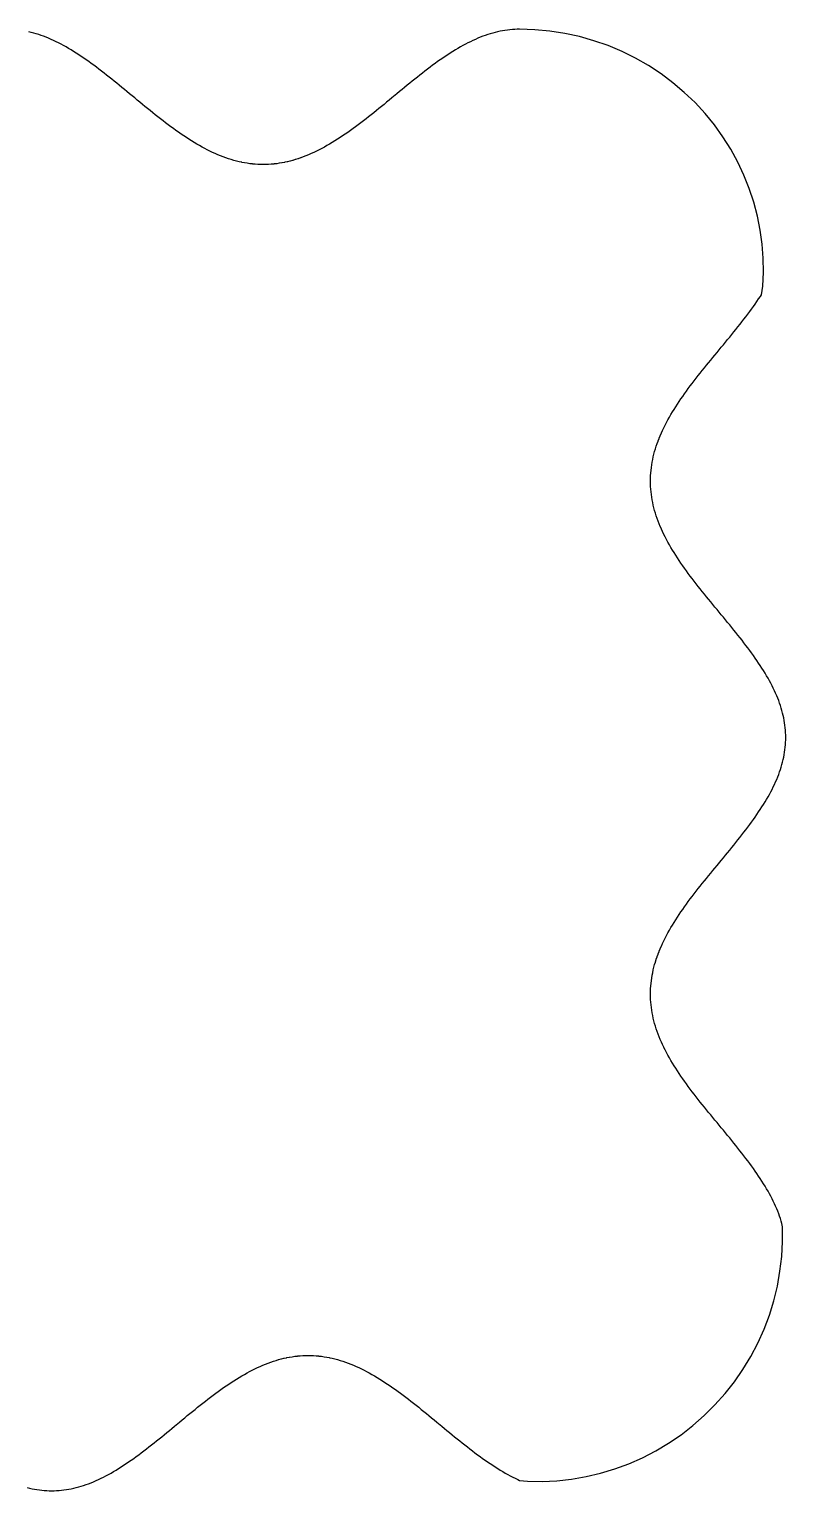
# Model space of a CAD drawing. Header units: metres. Extents: x -12.2 to 54.9, y -12.2 to 52.6.
# Drawn here: x 21.3 to 54.9, y -12.2 to 52.6 of the extents above; entities that cross this region are included whole.
import ezdxf

# ---------------------------------------------------------------- set-up
doc = ezdxf.new("R2010")
doc.units = ezdxf.units.M

msp = doc.modelspace()

# ---------------------------------------------------------------- linework, layer by layer
for p, q in [((42.2304, 52.5098), (42.1216, 52.486)), ((42.3395, 52.5309), (42.2304, 52.5098)), ((42.4485, 52.5492), (42.3395, 52.5309)), ((42.5568, 52.5647), (42.4485, 52.5492)), ((42.6661, 52.5774), (42.5568, 52.5647)), ((42.774, 52.5872), (42.6661, 52.5774)), ((42.8832, 52.5943), (42.774, 52.5872)), ((42.9914, 52.5986), (42.8832, 52.5943)), ((43.0982, 52.5999), (42.9914, 52.5986)), ((43.7697, 52.5794), (43.0982, 52.5999)), ((44.4368, 52.518), (43.7697, 52.5794)), ((45.0983, 52.416), (44.4368, 52.518)), ((21.442, 52.4594), (21.3324, 52.4861)), ((21.5512, 52.4301), (21.442, 52.4594)), ((21.6605, 52.398), (21.5512, 52.4301)), ((21.7702, 52.3632), (21.6605, 52.398)), ((21.8801, 52.3258), (21.7702, 52.3632)), ((21.9893, 52.286), (21.8801, 52.3258)), ((22.1001, 52.243), (21.9893, 52.286)), ((22.2102, 52.1978), (22.1001, 52.243)), ((22.3201, 52.1502), (22.2102, 52.1978)), ((22.4301, 52.1002), (22.3201, 52.1502)), ((22.5413, 52.0472), (22.4301, 52.1002)), ((22.6519, 51.9921), (22.5413, 52.0472)), ((22.7627, 51.9347), (22.6519, 51.9921)), ((22.8745, 51.8746), (22.7627, 51.9347)), ((22.985, 51.8129), (22.8745, 51.8746)), ((40.5806, 51.8751), (40.4687, 51.8127)), ((40.691, 51.9345), (40.5806, 51.8751)), ((40.8026, 51.9923), (40.691, 51.9345)), ((40.9129, 52.0472), (40.8026, 51.9923)), ((41.0238, 52.1), (40.9129, 52.0472)), ((41.1338, 52.1501), (41.0238, 52.1)), ((41.2443, 52.1979), (41.1338, 52.1501)), ((41.3541, 52.243), (41.2443, 52.1979)), ((41.4647, 52.2859), (41.3541, 52.243)), ((41.5746, 52.326), (41.4647, 52.2859)), ((41.6837, 52.3632), (41.5746, 52.326)), ((41.7937, 52.398), (41.6837, 52.3632)), ((41.9032, 52.4301), (41.7937, 52.398)), ((42.012, 52.4593), (41.9032, 52.4301)), ((42.1216, 52.486), (42.012, 52.4593)), ((45.7523, 52.2737), (45.0983, 52.416)), ((46.3953, 52.092), (45.7523, 52.2737)), ((47.0257, 51.8714), (46.3953, 52.092)), ((47.6404, 51.6132), (47.0257, 51.8714)), ((23.0956, 51.7491), (22.985, 51.8129)), ((23.2076, 51.6825), (23.0956, 51.7491)), ((23.3198, 51.6137), (23.2076, 51.6825)), ((23.4307, 51.5439), (23.3198, 51.6137)), ((23.5437, 51.4708), (23.4307, 51.5439)), ((23.6549, 51.3971), (23.5437, 51.4708)), ((23.7661, 51.3217), (23.6549, 51.3971)), ((23.8785, 51.2439), (23.7661, 51.3217)), ((23.9911, 51.1643), (23.8785, 51.2439)), ((39.576, 51.2441), (39.4624, 51.1638)), ((39.6867, 51.3208), (39.576, 51.2441)), ((39.8002, 51.3977), (39.6867, 51.3208)), ((39.9105, 51.4708), (39.8002, 51.3977)), ((40.0235, 51.5439), (39.9105, 51.4708)), ((40.1352, 51.6143), (40.0235, 51.5439)), ((40.2462, 51.6823), (40.1352, 51.6143)), ((40.358, 51.7488), (40.2462, 51.6823)), ((40.4687, 51.8127), (40.358, 51.7488)), ((48.2371, 51.3183), (47.6404, 51.6132)), ((48.8137, 50.9882), (48.2371, 51.3183)), ((24.1041, 51.0829), (23.9911, 51.1643)), ((24.2162, 51.0009), (24.1041, 51.0829)), ((24.3282, 50.9175), (24.2162, 51.0009)), ((24.4416, 50.8318), (24.3282, 50.9175)), ((24.5534, 50.7463), (24.4416, 50.8318)), ((24.6671, 50.6581), (24.5534, 50.7463)), ((24.78, 50.5697), (24.6671, 50.6581)), ((24.8929, 50.4802), (24.78, 50.5697)), ((38.6742, 50.5696), (38.5613, 50.4802)), ((38.7871, 50.6581), (38.6742, 50.5696)), ((38.9008, 50.7463), (38.7871, 50.6581)), ((39.0125, 50.8318), (38.9008, 50.7463)), ((39.1263, 50.9177), (39.0125, 50.8318)), ((39.2383, 51.0011), (39.1263, 50.9177)), ((39.3506, 51.0833), (39.2383, 51.0011)), ((39.4624, 51.1638), (39.3506, 51.0833)), ((49.368, 50.624), (48.8137, 50.9882)), ((49.8976, 50.2277), (49.368, 50.624)), ((25.006, 50.3898), (24.8929, 50.4802)), ((25.119, 50.2987), (25.006, 50.3898)), ((25.2318, 50.2072), (25.119, 50.2987)), ((25.3455, 50.1144), (25.2318, 50.2072)), ((25.4586, 50.0216), (25.3455, 50.1144)), ((25.5723, 49.9279), (25.4586, 50.0216)), ((25.6857, 49.8343), (25.5723, 49.9279)), ((37.8819, 49.9279), (37.7685, 49.8343)), ((37.9953, 50.0214), (37.8819, 49.9279)), ((38.1087, 50.1144), (37.9953, 50.0214)), ((38.2224, 50.2072), (38.1087, 50.1144)), ((38.3351, 50.2987), (38.2224, 50.2072)), ((38.4482, 50.3898), (38.3351, 50.2987)), ((38.5613, 50.4802), (38.4482, 50.3898)), ((50.4006, 49.801), (49.8976, 50.2277)), ((25.7994, 49.7402), (25.6857, 49.8343)), ((26.0268, 49.5518), (25.7994, 49.7402)), ((26.1406, 49.4576), (26.0268, 49.5518)), ((26.2545, 49.3635), (26.1406, 49.4576)), ((26.3684, 49.2696), (26.2545, 49.3635)), ((26.4824, 49.1761), (26.3684, 49.2696)), ((37.0855, 49.2694), (36.9714, 49.1758)), ((37.1995, 49.3633), (37.0855, 49.2694)), ((37.3135, 49.4574), (37.1995, 49.3633)), ((37.4274, 49.5517), (37.3135, 49.4574)), ((37.6548, 49.7401), (37.4274, 49.5517)), ((37.7685, 49.8343), (37.6548, 49.7401)), ((50.8757, 49.3452), (50.4006, 49.801)), ((51.3203, 48.8633), (50.8757, 49.3452)), ((26.5966, 49.0829), (26.4824, 49.1761)), ((26.7107, 48.9903), (26.5966, 49.0829)), ((26.825, 48.8982), (26.7107, 48.9903)), ((26.9393, 48.8068), (26.825, 48.8982)), ((27.0538, 48.7162), (26.9393, 48.8068)), ((27.1683, 48.6264), (27.0538, 48.7162)), ((27.2829, 48.5376), (27.1683, 48.6264)), ((36.2851, 48.6257), (36.1704, 48.5368)), ((36.3996, 48.7155), (36.2851, 48.6257)), ((36.5142, 48.8062), (36.3996, 48.7155)), ((36.6286, 48.8977), (36.5142, 48.8062)), ((36.7429, 48.9898), (36.6286, 48.8977)), ((36.8572, 49.0826), (36.7429, 48.9898)), ((36.9714, 49.1758), (36.8572, 49.0826)), ((51.7338, 48.3561), (51.3203, 48.8633)), ((27.3975, 48.4498), (27.2829, 48.5376)), ((27.5123, 48.3631), (27.3975, 48.4498)), ((27.6272, 48.2776), (27.5123, 48.3631)), ((27.7421, 48.1934), (27.6272, 48.2776)), ((27.8572, 48.1105), (27.7421, 48.1934)), ((27.9723, 48.0292), (27.8572, 48.1105)), ((28.0876, 47.9493), (27.9723, 48.0292)), ((35.4803, 48.0281), (35.3649, 47.9482)), ((35.5956, 48.1095), (35.4803, 48.0281)), ((35.7107, 48.1924), (35.5956, 48.1095)), ((35.8258, 48.2767), (35.7107, 48.1924)), ((35.9408, 48.3622), (35.8258, 48.2767)), ((36.0556, 48.4489), (35.9408, 48.3622)), ((36.1704, 48.5368), (36.0556, 48.4489)), ((52.1138, 47.8271), (51.7338, 48.3561)), ((28.203, 47.8711), (28.0876, 47.9493)), ((28.3185, 47.7946), (28.203, 47.8711)), ((28.4341, 47.7198), (28.3185, 47.7946)), ((28.5498, 47.6469), (28.4341, 47.7198)), ((28.6678, 47.5745), (28.5498, 47.6469)), ((28.7816, 47.5068), (28.6678, 47.5745)), ((28.9002, 47.4384), (28.7816, 47.5068)), ((29.0165, 47.3735), (28.9002, 47.4384)), ((29.1331, 47.3109), (29.0165, 47.3735)), ((29.2468, 47.2519), (29.1331, 47.3109)), ((34.3211, 47.3109), (34.2074, 47.252)), ((34.3239, 47.3123), (34.3211, 47.3109)), ((34.4403, 47.375), (34.3239, 47.3123)), ((34.554, 47.4384), (34.4403, 47.375)), ((34.6726, 47.5068), (34.554, 47.4384)), ((34.7863, 47.5745), (34.6726, 47.5068)), ((34.9023, 47.6455), (34.7863, 47.5745)), ((35.0181, 47.7185), (34.9023, 47.6455)), ((35.1338, 47.7933), (35.0181, 47.7185)), ((35.2494, 47.8699), (35.1338, 47.7933)), ((35.3649, 47.9482), (35.2494, 47.8699)), ((52.4599, 47.2775), (52.1138, 47.8271)), ((29.3665, 47.1924), (29.2468, 47.2519)), ((29.4802, 47.1382), (29.3665, 47.1924)), ((29.4834, 47.1367), (29.4802, 47.1382)), ((29.5972, 47.085), (29.4834, 47.1367)), ((29.6005, 47.0835), (29.5972, 47.085)), ((29.7142, 47.0342), (29.6005, 47.0835)), ((29.7177, 47.0328), (29.7142, 47.0342)), ((29.8314, 46.9861), (29.7177, 47.0328)), ((29.8351, 46.9846), (29.8314, 46.9861)), ((29.9489, 46.9405), (29.8351, 46.9846)), ((29.9527, 46.9391), (29.9489, 46.9405)), ((30.0664, 46.8976), (29.9527, 46.9391)), ((30.0703, 46.8962), (30.0664, 46.8976)), ((30.1841, 46.8574), (30.0703, 46.8962)), ((30.1882, 46.8561), (30.1841, 46.8574)), ((30.3019, 46.82), (30.1882, 46.8561)), ((30.3061, 46.8187), (30.3019, 46.82)), ((30.4199, 46.7854), (30.3061, 46.8187)), ((30.4242, 46.7842), (30.4199, 46.7854)), ((30.5379, 46.7537), (30.4242, 46.7842)), ((30.5424, 46.7525), (30.5379, 46.7537)), ((30.6562, 46.7248), (30.5424, 46.7525)), ((30.6608, 46.7237), (30.6562, 46.7248)), ((30.7745, 46.6989), (30.6608, 46.7237)), ((30.7793, 46.6979), (30.7745, 46.6989)), ((30.893, 46.6759), (30.7793, 46.6979)), ((30.8979, 46.675), (30.893, 46.6759)), ((31.0116, 46.6559), (30.8979, 46.675)), ((32.5563, 46.675), (32.4426, 46.6559)), ((32.5612, 46.6759), (32.5563, 46.675)), ((32.6749, 46.6979), (32.5612, 46.6759)), ((32.6797, 46.6989), (32.6749, 46.6979)), ((32.7934, 46.7237), (32.6797, 46.6989)), ((32.798, 46.7248), (32.7934, 46.7237)), ((32.9117, 46.7525), (32.798, 46.7248)), ((32.9162, 46.7537), (32.9117, 46.7525)), ((33.03, 46.7842), (32.9162, 46.7537)), ((33.0343, 46.7854), (33.03, 46.7842)), ((33.1481, 46.8187), (33.0343, 46.7854)), ((33.1523, 46.82), (33.1481, 46.8187)), ((33.266, 46.8561), (33.1523, 46.82)), ((33.2701, 46.8574), (33.266, 46.8561)), ((33.3839, 46.8962), (33.2701, 46.8574)), ((33.3878, 46.8976), (33.3839, 46.8962)), ((33.5015, 46.9391), (33.3878, 46.8976)), ((33.5053, 46.9405), (33.5015, 46.9391)), ((33.6191, 46.9846), (33.5053, 46.9405)), ((33.6227, 46.9861), (33.6191, 46.9846)), ((33.7365, 47.0328), (33.6227, 46.9861)), ((33.74, 47.0342), (33.7365, 47.0328)), ((33.8537, 47.0835), (33.74, 47.0342)), ((33.857, 47.085), (33.8537, 47.0835)), ((33.9708, 47.1367), (33.857, 47.085)), ((33.974, 47.1382), (33.9708, 47.1367)), ((34.0877, 47.1924), (33.974, 47.1382)), ((34.0908, 47.1939), (34.0877, 47.1924)), ((34.2045, 47.2505), (34.0908, 47.1939)), ((34.2074, 47.252), (34.2045, 47.2505)), ((52.7704, 46.7102), (52.4599, 47.2775)), ((53.0447, 46.1274), (52.7704, 46.7102)), ((31.0165, 46.6551), (31.0116, 46.6559)), ((31.1302, 46.6389), (31.0165, 46.6551)), ((31.1353, 46.6383), (31.1302, 46.6389)), ((31.249, 46.625), (31.1353, 46.6383)), ((31.2541, 46.6245), (31.249, 46.625)), ((31.3678, 46.6141), (31.2541, 46.6245)), ((31.3729, 46.6137), (31.3678, 46.6141)), ((31.4866, 46.6063), (31.3729, 46.6137)), ((31.4918, 46.6061), (31.4866, 46.6063)), ((31.6056, 46.6016), (31.4918, 46.6061)), ((31.6108, 46.6015), (31.6056, 46.6016)), ((31.7245, 46.6), (31.6108, 46.6015)), ((31.7297, 46.6), (31.7245, 46.6)), ((31.8434, 46.6015), (31.7297, 46.6)), ((31.8486, 46.6016), (31.8434, 46.6015)), ((31.9624, 46.6061), (31.8486, 46.6016)), ((31.9675, 46.6063), (31.9624, 46.6061)), ((32.0813, 46.6137), (31.9675, 46.6063)), ((32.0864, 46.6141), (32.0813, 46.6137)), ((32.2001, 46.6245), (32.0864, 46.6141)), ((32.2052, 46.625), (32.2001, 46.6245)), ((32.3189, 46.6383), (32.2052, 46.625)), ((32.324, 46.6389), (32.3189, 46.6383)), ((32.4377, 46.6551), (32.324, 46.6389)), ((32.4426, 46.6559), (32.4377, 46.6551)), ((53.2819, 45.5318), (53.0447, 46.1274)), ((53.4816, 44.9252), (53.2819, 45.5318)), ((53.6431, 44.3111), (53.4816, 44.9252)), ((53.7664, 43.6907), (53.6431, 44.3111)), ((53.8513, 43.0679), (53.7664, 43.6907)), ((53.8979, 42.4441), (53.8513, 43.0679)), ((53.9065, 41.8224), (53.8979, 42.4441)), ((53.8777, 41.2088), (53.9065, 41.8224)), ((53.772, 40.7539), (53.8209, 40.8295)), ((53.8209, 40.8295), (53.8777, 41.2088)), ((53.3015, 40.0805), (53.3829, 40.1917)), ((53.3829, 40.1917), (53.4648, 40.3054)), ((53.4648, 40.3054), (53.5435, 40.4169)), ((53.5435, 40.4169), (53.6213, 40.5291)), ((53.6213, 40.5291), (53.6966, 40.6402)), ((53.6966, 40.6402), (53.772, 40.7539)), ((52.8703, 39.5166), (52.9581, 39.6287)), ((52.9581, 39.6287), (53.0456, 39.7415)), ((53.0456, 39.7415), (53.1326, 39.8552)), ((53.1326, 39.8552), (53.2169, 39.9667)), ((53.2169, 39.9667), (53.3015, 40.0805)), ((52.3214, 38.8369), (52.4144, 38.9503)), ((52.4144, 38.9503), (52.5068, 39.0635)), ((52.5068, 39.0635), (52.5987, 39.1767)), ((52.5987, 39.1767), (52.6898, 39.2898)), ((52.6898, 39.2898), (52.7802, 39.4029)), ((52.7802, 39.4029), (52.8703, 39.5166)), ((51.7576, 38.1552), (51.8517, 38.269)), ((51.8517, 38.269), (52.0402, 38.4964)), ((52.0402, 38.4964), (52.1342, 38.61)), ((52.1342, 38.61), (52.228, 38.7235)), ((52.228, 38.7235), (52.3214, 38.8369)), ((51.1982, 37.4708), (51.2903, 37.585)), ((51.2903, 37.585), (51.3829, 37.6992)), ((51.3829, 37.6992), (51.4761, 37.8134)), ((51.4761, 37.8134), (51.5696, 37.9274)), ((51.5696, 37.9274), (51.6635, 38.0413)), ((51.6635, 38.0413), (51.7576, 38.1552)), ((50.7498, 36.8982), (50.8376, 37.0129)), ((50.8376, 37.0129), (50.9264, 37.1275)), ((50.9264, 37.1275), (51.0162, 37.242)), ((51.0162, 37.242), (51.1068, 37.3565)), ((51.1068, 37.3565), (51.1982, 37.4708)), ((50.2493, 36.2082), (50.3292, 36.3234)), ((50.3292, 36.3234), (50.4105, 36.4386)), ((50.4105, 36.4386), (50.4934, 36.5536)), ((50.4934, 36.5536), (50.5776, 36.6686)), ((50.5776, 36.6686), (50.6631, 36.7835)), ((50.6631, 36.7835), (50.7498, 36.8982)), ((49.8758, 35.6301), (49.9455, 35.7439)), ((49.9455, 35.7439), (50.0198, 35.8617)), ((50.0198, 35.8617), (50.0946, 35.9773)), ((50.0946, 35.9773), (50.1711, 36.0928)), ((50.1711, 36.0928), (50.2493, 36.2082)), ((49.4939, 34.9323), (49.5519, 35.049)), ((49.5519, 35.049), (49.6109, 35.1627)), ((49.6109, 35.1627), (49.6123, 35.1655)), ((49.6123, 35.1655), (49.6735, 35.2792)), ((49.6735, 35.2792), (49.7398, 35.3981)), ((49.7398, 35.3981), (49.8068, 35.5142)), ((49.8068, 35.5142), (49.8758, 35.6301)), ((49.2391, 34.3431), (49.2405, 34.3469)), ((49.2405, 34.3469), (49.2846, 34.4607)), ((49.2846, 34.4607), (49.2861, 34.4643)), ((49.2861, 34.4643), (49.3327, 34.578)), ((49.3327, 34.578), (49.3342, 34.5815)), ((49.3342, 34.5815), (49.3835, 34.6953)), ((49.3835, 34.6953), (49.385, 34.6986)), ((49.385, 34.6986), (49.4367, 34.8124)), ((49.4367, 34.8124), (49.4382, 34.8156)), ((49.4382, 34.8156), (49.4924, 34.9293)), ((49.4924, 34.9293), (49.4939, 34.9323)), ((49.0248, 33.6396), (49.0525, 33.7533)), ((49.0525, 33.7533), (49.0537, 33.7578)), ((49.0537, 33.7578), (49.0842, 33.8715)), ((49.0842, 33.8715), (49.0854, 33.8759)), ((49.0854, 33.8759), (49.1187, 33.9897)), ((49.1187, 33.9897), (49.12, 33.9939)), ((49.12, 33.9939), (49.1561, 34.1076)), ((49.1561, 34.1076), (49.1574, 34.1117)), ((49.1574, 34.1117), (49.1962, 34.2254)), ((49.1962, 34.2254), (49.1976, 34.2294)), ((49.1976, 34.2294), (49.2391, 34.3431)), ((48.925, 33.0468), (48.9383, 33.1605)), ((48.9383, 33.1605), (48.9389, 33.1655)), ((48.9389, 33.1655), (48.9551, 33.2793)), ((48.9551, 33.2793), (48.9559, 33.2842)), ((48.9559, 33.2842), (48.975, 33.3979)), ((48.975, 33.3979), (48.9759, 33.4028)), ((48.9759, 33.4028), (48.9979, 33.5165)), ((48.9979, 33.5165), (48.9989, 33.5212)), ((48.9989, 33.5212), (49.0237, 33.635)), ((49.0237, 33.635), (49.0248, 33.6396)), ((48.9, 32.5713), (48.9015, 32.685)), ((48.9, 32.5661), (48.9, 32.5713)), ((48.9015, 32.4523), (48.9, 32.5661)), ((48.9015, 32.685), (48.9016, 32.6902)), ((48.9016, 32.4472), (48.9015, 32.4523)), ((48.9016, 32.6902), (48.9061, 32.8039)), ((48.9061, 32.3334), (48.9016, 32.4472)), ((48.9061, 32.8039), (48.9063, 32.8091)), ((48.9063, 32.8091), (48.9137, 32.9229)), ((48.9137, 32.9229), (48.9141, 32.928)), ((48.9141, 32.928), (48.9245, 33.0417)), ((48.9245, 33.0417), (48.925, 33.0468)), ((48.9063, 32.3282), (48.9061, 32.3334)), ((48.9137, 32.2145), (48.9063, 32.3282)), ((48.9141, 32.2094), (48.9137, 32.2145)), ((48.9245, 32.0957), (48.9141, 32.2094)), ((48.925, 32.0906), (48.9245, 32.0957)), ((48.9383, 31.9768), (48.925, 32.0906)), ((48.9389, 31.9718), (48.9383, 31.9768)), ((48.9551, 31.8581), (48.9389, 31.9718)), ((48.9559, 31.8532), (48.9551, 31.8581)), ((48.975, 31.7395), (48.9559, 31.8532)), ((48.9759, 31.7346), (48.975, 31.7395)), ((48.9979, 31.6209), (48.9759, 31.7346)), ((48.9989, 31.6161), (48.9979, 31.6209)), ((49.0237, 31.5024), (48.9989, 31.6161)), ((49.0248, 31.4978), (49.0237, 31.5024)), ((49.0525, 31.384), (49.0248, 31.4978)), ((49.0537, 31.3796), (49.0525, 31.384)), ((49.0842, 31.2658), (49.0537, 31.3796)), ((49.0854, 31.2614), (49.0842, 31.2658)), ((49.1187, 31.1477), (49.0854, 31.2614)), ((49.12, 31.1435), (49.1187, 31.1477)), ((49.1561, 31.0298), (49.12, 31.1435)), ((49.1574, 31.0257), (49.1561, 31.0298)), ((49.1962, 30.9119), (49.1574, 31.0257)), ((49.1976, 30.908), (49.1962, 30.9119)), ((49.2391, 30.7943), (49.1976, 30.908)), ((49.2405, 30.7904), (49.2391, 30.7943)), ((49.2846, 30.6767), (49.2405, 30.7904)), ((49.2861, 30.6731), (49.2846, 30.6767)), ((49.3327, 30.5593), (49.2861, 30.6731)), ((49.3342, 30.5558), (49.3327, 30.5593)), ((49.3835, 30.4421), (49.3342, 30.5558)), ((49.385, 30.4387), (49.3835, 30.4421)), ((49.4367, 30.325), (49.385, 30.4387)), ((49.4382, 30.3218), (49.4367, 30.325)), ((49.4924, 30.2081), (49.4382, 30.3218)), ((49.4939, 30.205), (49.4924, 30.2081)), ((49.5519, 30.0884), (49.4939, 30.205)), ((49.6109, 29.9746), (49.5519, 30.0884)), ((49.6123, 29.9719), (49.6109, 29.9746)), ((49.6735, 29.8581), (49.6123, 29.9719)), ((49.7384, 29.7418), (49.6735, 29.8581)), ((49.8068, 29.6232), (49.7384, 29.7418)), ((49.8758, 29.5072), (49.8068, 29.6232)), ((49.9455, 29.3935), (49.8758, 29.5072)), ((50.0185, 29.2777), (49.9455, 29.3935)), ((50.0934, 29.1619), (50.0185, 29.2777)), ((50.1699, 29.0463), (50.0934, 29.1619)), ((50.2482, 28.9309), (50.1699, 29.0463)), ((50.3281, 28.8155), (50.2482, 28.9309)), ((50.4095, 28.7002), (50.3281, 28.8155)), ((50.4924, 28.5851), (50.4095, 28.7002)), ((50.5767, 28.47), (50.4924, 28.5851)), ((50.6622, 28.355), (50.5767, 28.47)), ((50.749, 28.2402), (50.6622, 28.355)), ((50.8368, 28.1254), (50.749, 28.2402)), ((50.9257, 28.0107), (50.8368, 28.1254)), ((51.0155, 27.8961), (50.9257, 28.0107)), ((51.1062, 27.7816), (51.0155, 27.8961)), ((51.1977, 27.6672), (51.1062, 27.7816)), ((51.2898, 27.5529), (51.1977, 27.6672)), ((51.3825, 27.4386), (51.2898, 27.5529)), ((51.4758, 27.3244), (51.3825, 27.4386)), ((51.5694, 27.2103), (51.4758, 27.3244)), ((51.6633, 27.0963), (51.5694, 27.2103)), ((51.7574, 26.9823), (51.6633, 27.0963)), ((51.8517, 26.8684), (51.7574, 26.9823)), ((52.0402, 26.6409), (51.8517, 26.8684)), ((52.1343, 26.5273), (52.0402, 26.6409)), ((52.2281, 26.4137), (52.1343, 26.5273)), ((52.3214, 26.3005), (52.2281, 26.4137)), ((52.4147, 26.1868), (52.3214, 26.3005)), ((52.5072, 26.0734), (52.4147, 26.1868)), ((52.5991, 25.9601), (52.5072, 26.0734)), ((52.6903, 25.8469), (52.5991, 25.9601)), ((52.7807, 25.7338), (52.6903, 25.8469)), ((52.8703, 25.6208), (52.7807, 25.7338)), ((52.9588, 25.5078), (52.8703, 25.6208)), ((53.0456, 25.3959), (52.9588, 25.5078)), ((53.1326, 25.2822), (53.0456, 25.3959)), ((53.2177, 25.1695), (53.1326, 25.2822)), ((53.3015, 25.0569), (53.2177, 25.1695)), ((53.3829, 24.9457), (53.3015, 25.0569)), ((53.4648, 24.832), (53.3829, 24.9457)), ((53.5435, 24.7205), (53.4648, 24.832)), ((53.6213, 24.6083), (53.5435, 24.7205)), ((53.6978, 24.4954), (53.6213, 24.6083)), ((53.7711, 24.3848), (53.6978, 24.4954)), ((53.8435, 24.2729), (53.7711, 24.3848)), ((53.9141, 24.1608), (53.8435, 24.2729)), ((53.9823, 24.0495), (53.9141, 24.1608)), ((54.0489, 23.9376), (53.9823, 24.0495)), ((54.1129, 23.8267), (54.0489, 23.9376)), ((54.1748, 23.7156), (54.1129, 23.8267)), ((54.2347, 23.6043), (54.1748, 23.7156)), ((54.2923, 23.4932), (54.2347, 23.6043)), ((54.3472, 23.3829), (54.2923, 23.4932)), ((54.3997, 23.2727), (54.3472, 23.3829)), ((54.4504, 23.1613), (54.3997, 23.2727)), ((54.4979, 23.0515), (54.4504, 23.1613)), ((54.5431, 22.9415), (54.4979, 23.0515)), ((54.586, 22.8309), (54.5431, 22.9415)), ((54.6259, 22.7215), (54.586, 22.8309)), ((54.6632, 22.6121), (54.6259, 22.7215)), ((54.698, 22.5023), (54.6632, 22.6121)), ((54.7301, 22.3925), (54.698, 22.5023)), ((54.7594, 22.2835), (54.7301, 22.3925)), ((54.7859, 22.1746), (54.7594, 22.2835)), ((54.8098, 22.0655), (54.7859, 22.1746)), ((54.8309, 21.9561), (54.8098, 22.0655)), ((54.8492, 21.8473), (54.8309, 21.9561)), ((54.8647, 21.7389), (54.8492, 21.8473)), ((54.8774, 21.6297), (54.8647, 21.7389)), ((54.8872, 21.5218), (54.8774, 21.6297)), ((54.8943, 21.4125), (54.8872, 21.5218)), ((54.8986, 21.3044), (54.8943, 21.4125)), ((54.8647, 20.6526), (54.8774, 20.7619)), ((54.8774, 20.7619), (54.8872, 20.8698)), ((54.8872, 20.8698), (54.8943, 20.979)), ((54.8943, 20.979), (54.8986, 21.0872)), ((54.9, 21.1958), (54.8986, 21.3044)), ((54.8986, 21.0872), (54.9, 21.1958)), ((54.7301, 19.9991), (54.7594, 20.108)), ((54.7594, 20.108), (54.786, 20.2171)), ((54.786, 20.2171), (54.8098, 20.3262)), ((54.8098, 20.3262), (54.8309, 20.4353)), ((54.8309, 20.4353), (54.8492, 20.5443)), ((54.8492, 20.5443), (54.8647, 20.6526)), ((54.4979, 19.3401), (54.543, 19.4499)), ((54.543, 19.4499), (54.5861, 19.5609)), ((54.5861, 19.5609), (54.6256, 19.6695)), ((54.6256, 19.6695), (54.6633, 19.78)), ((54.6633, 19.78), (54.698, 19.8895)), ((54.698, 19.8895), (54.7301, 19.9991)), ((54.2345, 18.7868), (54.2923, 18.8984)), ((54.2923, 18.8984), (54.3474, 19.009)), ((54.3474, 19.009), (54.3999, 19.1192)), ((54.3999, 19.1192), (54.4501, 19.2296)), ((54.4501, 19.2296), (54.4979, 19.3401)), ((53.8443, 18.12), (53.9134, 18.2296)), ((53.9134, 18.2296), (53.9826, 18.3426)), ((53.9826, 18.3426), (54.0488, 18.4538)), ((54.0488, 18.4538), (54.1127, 18.5645)), ((54.1127, 18.5645), (54.1751, 18.6764)), ((54.1751, 18.6764), (54.2345, 18.7868)), ((53.3829, 17.4459), (53.4643, 17.5589)), ((53.4643, 17.5589), (53.5441, 17.6719)), ((53.5441, 17.6719), (53.6218, 17.7841)), ((53.6218, 17.7841), (53.6978, 17.8961)), ((53.6978, 17.8961), (53.7708, 18.0062)), ((53.7708, 18.0062), (53.8443, 18.12)), ((52.8697, 16.7701), (52.9581, 16.8829)), ((52.9581, 16.8829), (53.0463, 16.9966)), ((53.0463, 16.9966), (53.1319, 17.1084)), ((53.1319, 17.1084), (53.2177, 17.2221)), ((53.2177, 17.2221), (53.3006, 17.3334)), ((53.3006, 17.3334), (53.3829, 17.4459)), ((52.3214, 16.0911), (52.4144, 16.2045)), ((52.4144, 16.2045), (52.5068, 16.3177)), ((52.5068, 16.3177), (52.5987, 16.4309)), ((52.5987, 16.4309), (52.6898, 16.544)), ((52.6898, 16.544), (52.7807, 16.6578)), ((52.7807, 16.6578), (52.8697, 16.7701)), ((51.8518, 15.5232), (52.0401, 15.7506)), ((52.0401, 15.7506), (52.1343, 15.8643)), ((52.1343, 15.8643), (52.228, 15.9777)), ((52.228, 15.9777), (52.3214, 16.0911)), ((51.2903, 14.8393), (51.3829, 14.9534)), ((51.3829, 14.9534), (51.4761, 15.0675)), ((51.4761, 15.0675), (51.5696, 15.1816)), ((51.5696, 15.1816), (51.6635, 15.2955)), ((51.6635, 15.2955), (51.7575, 15.4094)), ((51.7575, 15.4094), (51.8518, 15.5232)), ((50.7498, 14.1525), (50.8376, 14.2671)), ((50.8376, 14.2671), (50.9264, 14.3817)), ((50.9264, 14.3817), (51.0162, 14.4962)), ((51.0162, 14.4962), (51.1068, 14.6107)), ((51.1068, 14.6107), (51.1982, 14.725)), ((51.1982, 14.725), (51.2903, 14.8393)), ((50.3292, 13.5776), (50.4105, 13.6928)), ((50.4105, 13.6928), (50.4934, 13.8079)), ((50.4934, 13.8079), (50.5776, 13.9228)), ((50.5776, 13.9228), (50.6631, 14.0377)), ((50.6631, 14.0377), (50.7498, 14.1525)), ((49.8745, 12.8821), (49.9468, 13.0002)), ((49.9468, 13.0002), (50.0185, 13.1139)), ((50.0185, 13.1139), (50.0946, 13.2315)), ((50.0946, 13.2315), (50.1711, 13.347)), ((50.1711, 13.347), (50.2493, 13.4624)), ((50.2493, 13.4624), (50.3292, 13.5776)), ((49.5519, 12.3032), (49.6109, 12.4169)), ((49.6109, 12.4169), (49.675, 12.5361)), ((49.675, 12.5361), (49.7398, 12.6523)), ((49.7398, 12.6523), (49.8068, 12.7684)), ((49.8068, 12.7684), (49.8745, 12.8821)), ((49.2405, 11.6011), (49.2846, 11.7149)), ((49.2846, 11.7149), (49.2861, 11.7185)), ((49.2861, 11.7185), (49.3327, 11.8322)), ((49.3327, 11.8322), (49.3342, 11.8358)), ((49.3342, 11.8358), (49.3835, 11.9495)), ((49.3835, 11.9495), (49.385, 11.9528)), ((49.385, 11.9528), (49.4367, 12.0666)), ((49.4367, 12.0666), (49.4382, 12.0698)), ((49.4382, 12.0698), (49.4924, 12.1835)), ((49.4924, 12.1835), (49.4939, 12.1866)), ((49.4939, 12.1866), (49.5519, 12.3032)), ((49.0537, 11.012), (49.0842, 11.1257)), ((49.0842, 11.1257), (49.0854, 11.1302)), ((49.0854, 11.1302), (49.1187, 11.2439)), ((49.1187, 11.2439), (49.12, 11.2481)), ((49.12, 11.2481), (49.1561, 11.3618)), ((49.1561, 11.3618), (49.1574, 11.3659)), ((49.1574, 11.3659), (49.1962, 11.4797)), ((49.1962, 11.4797), (49.1976, 11.4836)), ((49.1976, 11.4836), (49.2391, 11.5973)), ((49.2391, 11.5973), (49.2405, 11.6011)), ((48.925, 10.301), (48.9383, 10.4147)), ((48.9383, 10.4147), (48.9389, 10.4198)), ((48.9389, 10.4198), (48.9551, 10.5335)), ((48.9551, 10.5335), (48.9559, 10.5384)), ((48.9559, 10.5384), (48.975, 10.6521)), ((48.975, 10.6521), (48.9759, 10.657)), ((48.9759, 10.657), (48.9979, 10.7707)), ((48.9979, 10.7707), (48.9989, 10.7755)), ((48.9989, 10.7755), (49.0237, 10.8892)), ((49.0237, 10.8892), (49.0248, 10.8938)), ((49.0248, 10.8938), (49.0525, 11.0075)), ((49.0525, 11.0075), (49.0537, 11.012)), ((48.9, 9.8255), (48.9015, 9.93922)), ((48.9, 9.82028), (48.9, 9.8255)), ((48.9015, 9.70656), (48.9, 9.82028)), ((48.9015, 9.93922), (48.9016, 9.94441)), ((48.9016, 9.94441), (48.9061, 10.0582)), ((48.9061, 10.0582), (48.9063, 10.0633)), ((48.9063, 10.0633), (48.9137, 10.1771)), ((48.9137, 10.1771), (48.9141, 10.1822)), ((48.9141, 10.1822), (48.9245, 10.2959)), ((48.9245, 10.2959), (48.925, 10.301)), ((48.9016, 9.70137), (48.9015, 9.70656)), ((48.9061, 9.58763), (48.9016, 9.70137)), ((48.9063, 9.58244), (48.9061, 9.58763)), ((48.9137, 9.46872), (48.9063, 9.58244)), ((48.9141, 9.46361), (48.9137, 9.46872)), ((48.9245, 9.34988), (48.9141, 9.46361)), ((48.925, 9.34477), (48.9245, 9.34988)), ((48.9383, 9.23103), (48.925, 9.34477)), ((48.9389, 9.22603), (48.9383, 9.23103)), ((48.9551, 9.1123), (48.9389, 9.22603)), ((48.9559, 9.10739), (48.9551, 9.1123)), ((48.975, 8.99367), (48.9559, 9.10739)), ((48.9759, 8.98882), (48.975, 8.99367)), ((48.9979, 8.87508), (48.9759, 8.98882)), ((48.9989, 8.87033), (48.9979, 8.87508)), ((49.0237, 8.75661), (48.9989, 8.87033)), ((49.0248, 8.75198), (49.0237, 8.75661)), ((49.0525, 8.63826), (49.0248, 8.75198)), ((49.0537, 8.63377), (49.0525, 8.63826)), ((49.0842, 8.52003), (49.0537, 8.63377)), ((49.0854, 8.51562), (49.0842, 8.52003)), ((49.1187, 8.4019), (49.0854, 8.51562)), ((49.12, 8.39771), (49.1187, 8.4019)), ((49.1561, 8.28398), (49.12, 8.39771)), ((49.1574, 8.27986), (49.1561, 8.28398)), ((49.1962, 8.16612), (49.1574, 8.27986)), ((49.1976, 8.16219), (49.1962, 8.16612)), ((49.2391, 8.04846), (49.1976, 8.16219)), ((49.2405, 8.04466), (49.2391, 8.04846)), ((49.2846, 7.93092), (49.2405, 8.04466)), ((49.2861, 7.92726), (49.2846, 7.93092)), ((49.3327, 7.81354), (49.2861, 7.92726)), ((49.3342, 7.81003), (49.3327, 7.81354)), ((49.3835, 7.6963), (49.3342, 7.81003)), ((49.3849, 7.69295), (49.3835, 7.6963)), ((49.4367, 7.57921), (49.3849, 7.69295)), ((49.4924, 7.46227), (49.4367, 7.57921)), ((49.4939, 7.45923), (49.4924, 7.46227)), ((49.5519, 7.34258), (49.4939, 7.45923)), ((49.6109, 7.22884), (49.5519, 7.34258)), ((49.6123, 7.22606), (49.6109, 7.22884)), ((49.6735, 7.11234), (49.6123, 7.22606)), ((49.7384, 6.99597), (49.6735, 7.11234)), ((49.8054, 6.87976), (49.7384, 6.99597)), ((49.8745, 6.76364), (49.8054, 6.87976)), ((49.9468, 6.6456), (49.8745, 6.76364)), ((50.0185, 6.53186), (49.9468, 6.6456)), ((50.0934, 6.41612), (50.0185, 6.53186)), ((50.1699, 6.30055), (50.0934, 6.41612)), ((50.2482, 6.18506), (50.1699, 6.30055)), ((50.3281, 6.06969), (50.2482, 6.18506)), ((50.4095, 5.95442), (50.3281, 6.06969)), ((50.4924, 5.83926), (50.4095, 5.95442)), ((50.5767, 5.7242), (50.4924, 5.83926)), ((50.6622, 5.60925), (50.5767, 5.7242)), ((50.749, 5.49437), (50.6622, 5.60925)), ((50.8368, 5.37961), (50.749, 5.49437)), ((50.9257, 5.26492), (50.8368, 5.37961)), ((51.0155, 5.15034), (50.9257, 5.26492)), ((51.1062, 5.03583), (51.0155, 5.15034)), ((51.1977, 4.9214), (51.1062, 5.03583)), ((51.2898, 4.80707), (51.1977, 4.9214)), ((51.3825, 4.69279), (51.2898, 4.80707)), ((51.4758, 4.57861), (51.3825, 4.69279)), ((51.5694, 4.46451), (51.4758, 4.57861)), ((51.6633, 4.35048), (51.5694, 4.46451)), ((51.7574, 4.23653), (51.6633, 4.35048)), ((51.8517, 4.12265), (51.7574, 4.23653)), ((52.0402, 3.8951), (51.8517, 4.12265)), ((52.1343, 3.78145), (52.0402, 3.8951)), ((52.2279, 3.66811), (52.1343, 3.78145)), ((52.3216, 3.55437), (52.2279, 3.66811)), ((52.4147, 3.44095), (52.3216, 3.55437)), ((52.5072, 3.32759), (52.4147, 3.44095)), ((52.5987, 3.21484), (52.5072, 3.32759)), ((52.6903, 3.10112), (52.5987, 3.21484)), ((52.7807, 2.98802), (52.6903, 3.10112)), ((52.8697, 2.87573), (52.7807, 2.98802)), ((52.9581, 2.76289), (52.8697, 2.87573)), ((53.0463, 2.64917), (52.9581, 2.76289)), ((53.1319, 2.53732), (53.0463, 2.64917)), ((53.2177, 2.42369), (53.1319, 2.53732)), ((53.3009, 2.312), (53.2177, 2.42369)), ((53.3829, 2.19992), (53.3009, 2.312)), ((53.4643, 2.08687), (53.3829, 2.19992)), ((53.5441, 1.97391), (53.4643, 2.08687)), ((53.6215, 1.8622), (53.5441, 1.97391)), ((53.6978, 1.74963), (53.6215, 1.8622)), ((53.7709, 1.63936), (53.6978, 1.74963)), ((53.8443, 1.5258), (53.7709, 1.63936)), ((53.9136, 1.41586), (53.8443, 1.5258)), ((53.9826, 1.30322), (53.9136, 1.41586)), ((54.0488, 1.19194), (53.9826, 1.30322)), ((54.1127, 1.08125), (54.0488, 1.19194)), ((54.1751, 0.96941), (54.1127, 1.08125)), ((54.2345, 0.85895), (54.1751, 0.96941)), ((54.2923, 0.74738), (54.2345, 0.85895)), ((54.3474, 0.63673), (54.2923, 0.74738)), ((54.3999, 0.52655), (54.3474, 0.63673)), ((54.4501, 0.4162), (54.3999, 0.52655)), ((54.4979, 0.30568), (54.4501, 0.4162)), ((54.543, 0.19592), (54.4979, 0.30568)), ((54.5858, 0.08551), (54.543, 0.19592)), ((54.626, -0.02478), (54.5858, 0.08551)), ((54.6632, -0.13374), (54.626, -0.02478)), ((54.698, -0.24365), (54.6632, -0.13374)), ((54.7275, -0.34419), (54.698, -0.24365)), ((54.753, -0.493), (54.7275, -0.34419)), ((54.7571, -1.14584), (54.753, -0.493)), ((54.7206, -1.80905), (54.7571, -1.14584)), ((54.6436, -2.47032), (54.7206, -1.80905)), ((54.526, -3.12675), (54.6436, -2.47032)), ((54.3683, -3.77548), (54.526, -3.12675)), ((54.171, -4.41408), (54.3683, -3.77548)), ((53.9348, -5.04016), (54.171, -4.41408)), ((53.6607, -5.65068), (53.9348, -5.04016)), ((53.3493, -6.24425), (53.6607, -5.65068)), ((32.0619, -6.49623), (32.1756, -6.45744)), ((32.1756, -6.45744), (32.1797, -6.45609)), ((32.1797, -6.45609), (32.2935, -6.42001)), ((32.2935, -6.42001), (32.2977, -6.41872)), ((32.2977, -6.41872), (32.4115, -6.38541)), ((32.4115, -6.38541), (32.4158, -6.38419)), ((32.4158, -6.38419), (32.5296, -6.35367)), ((32.5296, -6.35367), (32.534, -6.35252)), ((32.534, -6.35252), (32.6478, -6.3248)), ((32.6478, -6.3248), (32.6524, -6.32372)), ((32.6524, -6.32372), (32.7661, -6.29886)), ((32.7661, -6.29886), (32.7709, -6.29788)), ((32.7709, -6.29788), (32.8846, -6.27588)), ((32.8846, -6.27588), (32.8894, -6.27501)), ((32.8894, -6.27501), (33.0032, -6.25589)), ((33.0032, -6.25589), (33.0081, -6.25513)), ((33.0081, -6.25513), (33.1218, -6.23892)), ((33.1218, -6.23892), (33.1268, -6.23827)), ((33.1268, -6.23827), (33.2406, -6.22499)), ((33.2406, -6.22499), (33.2457, -6.22447)), ((33.2457, -6.22447), (33.3594, -6.21413)), ((33.3594, -6.21413), (33.3645, -6.21371)), ((33.3645, -6.21371), (33.4783, -6.20633)), ((33.4783, -6.20633), (33.4834, -6.20607)), ((33.4834, -6.20607), (33.5972, -6.20163)), ((33.5972, -6.20163), (33.6024, -6.20149)), ((33.6024, -6.20149), (33.7161, -6.20001)), ((33.7161, -6.20001), (33.7213, -6.20001)), ((33.7213, -6.20001), (33.835, -6.20149)), ((33.835, -6.20149), (33.8402, -6.20163)), ((33.8402, -6.20163), (33.9539, -6.20607)), ((33.9539, -6.20607), (33.9591, -6.20633)), ((33.9591, -6.20633), (34.0728, -6.21371)), ((34.0728, -6.21371), (34.078, -6.21413)), ((34.078, -6.21413), (34.1917, -6.22447)), ((34.1917, -6.22447), (34.1968, -6.22499)), ((34.1968, -6.22499), (34.3105, -6.23827)), ((34.3105, -6.23827), (34.3156, -6.23892)), ((34.3156, -6.23892), (34.4293, -6.25513)), ((34.4293, -6.25513), (34.4342, -6.25589)), ((34.4342, -6.25589), (34.5479, -6.27501)), ((34.5479, -6.27501), (34.5528, -6.27588)), ((34.5528, -6.27588), (34.6665, -6.29788)), ((34.6665, -6.29788), (34.6712, -6.29886)), ((34.6712, -6.29886), (34.785, -6.32372)), ((34.785, -6.32372), (34.7896, -6.3248)), ((34.7896, -6.3248), (34.9034, -6.35252)), ((34.9034, -6.35252), (34.9078, -6.35367)), ((34.9078, -6.35367), (35.0215, -6.38419)), ((35.0215, -6.38419), (35.0259, -6.38541)), ((35.0259, -6.38541), (35.1396, -6.41872)), ((35.1396, -6.41872), (35.1439, -6.42001)), ((35.1439, -6.42001), (35.2576, -6.45609)), ((35.2576, -6.45609), (35.2617, -6.45743)), ((35.2617, -6.45743), (35.3755, -6.49622)), ((53.0024, -6.81717), (53.3493, -6.24425)), ((30.6595, -7.17447), (30.7732, -7.1068)), ((30.7732, -7.1068), (30.8918, -7.03842)), ((30.8918, -7.03842), (31.0081, -6.97354)), ((31.0081, -6.97354), (31.1219, -6.91234)), ((31.1219, -6.91234), (31.1246, -6.91087)), ((31.1246, -6.91087), (31.2384, -6.85194)), ((31.2384, -6.85194), (31.355, -6.79388)), ((31.355, -6.79388), (31.3581, -6.7924)), ((31.3581, -6.7924), (31.475, -6.73669)), ((31.475, -6.73669), (31.5887, -6.68495)), ((31.5887, -6.68495), (31.5921, -6.68347)), ((31.5921, -6.68347), (31.7058, -6.63423)), ((31.7058, -6.63423), (31.7093, -6.63275)), ((31.7093, -6.63275), (31.8231, -6.58606)), ((31.8231, -6.58606), (31.8267, -6.58459)), ((31.8267, -6.58459), (31.9405, -6.5405)), ((31.9405, -6.5405), (31.9443, -6.53908)), ((31.9443, -6.53908), (32.058, -6.49762)), ((32.058, -6.49762), (32.0619, -6.49623)), ((35.3755, -6.49622), (35.3794, -6.49762)), ((35.3794, -6.49762), (35.4931, -6.53908)), ((35.4931, -6.53908), (35.4969, -6.5405)), ((35.4969, -6.5405), (35.6107, -6.58459)), ((35.6107, -6.58459), (35.6143, -6.58606)), ((35.6143, -6.58606), (35.728, -6.63275)), ((35.728, -6.63275), (35.7316, -6.63423)), ((35.7316, -6.63423), (35.8453, -6.68347)), ((35.8453, -6.68347), (35.8486, -6.68497)), ((35.8486, -6.68497), (35.9624, -6.73671)), ((35.9624, -6.73671), (35.9656, -6.7382)), ((35.9656, -6.7382), (36.0793, -6.7924)), ((36.0793, -6.7924), (36.0824, -6.79388)), ((36.0824, -6.79388), (36.199, -6.85194)), ((36.199, -6.85194), (36.3127, -6.91087)), ((36.3127, -6.91087), (36.4319, -6.97499)), ((36.4319, -6.97499), (36.5456, -7.03842)), ((36.5456, -7.03842), (36.6642, -7.1068)), ((36.6642, -7.1068), (36.7802, -7.17583)), ((52.6211, -7.36784), (53.0024, -6.81717)), ((29.7351, -7.7924), (29.8502, -7.70952)), ((29.8502, -7.70952), (29.9655, -7.6281)), ((29.9655, -7.6281), (30.0809, -7.5482)), ((30.0809, -7.5482), (30.1963, -7.46994)), ((30.1963, -7.46994), (30.3119, -7.39333)), ((30.3119, -7.39333), (30.4277, -7.3185)), ((30.4277, -7.3185), (30.5435, -7.24554)), ((30.5435, -7.24554), (30.6595, -7.17447)), ((36.7802, -7.17583), (36.8939, -7.24554)), ((36.8939, -7.24554), (37.0117, -7.31976)), ((37.0117, -7.31976), (37.1254, -7.39331)), ((37.1254, -7.39331), (37.2428, -7.4711)), ((37.2428, -7.4711), (37.3581, -7.54932)), ((37.3581, -7.54932), (37.4734, -7.62917)), ((37.4734, -7.62917), (37.5886, -7.71054)), ((37.5886, -7.71054), (37.7037, -7.79338)), ((52.2066, -7.89447), (52.6211, -7.36784)), ((28.8172, -8.49768), (28.9316, -8.40623)), ((28.9316, -8.40623), (29.0461, -8.31555)), ((29.0461, -8.31555), (29.1607, -8.22569)), ((29.1607, -8.22569), (29.2754, -8.13683)), ((29.2754, -8.13683), (29.3902, -8.04893)), ((29.3902, -8.04893), (29.5051, -7.9622)), ((29.5051, -7.9622), (29.62, -7.87668)), ((29.62, -7.87668), (29.7351, -7.7924)), ((37.7037, -7.79338), (37.8186, -7.87758)), ((37.8186, -7.87758), (37.9335, -7.96304)), ((37.9335, -7.96304), (38.0483, -8.04974)), ((38.0483, -8.04974), (38.1629, -8.13754)), ((38.1629, -8.13754), (38.2775, -8.22638)), ((38.2775, -8.22638), (38.392, -8.31616)), ((38.392, -8.31616), (38.5064, -8.40678)), ((38.5064, -8.40678), (38.6208, -8.49818)), ((51.2864, -8.86539), (51.7612, -8.39427)), ((51.7612, -8.39427), (52.2066, -7.89447)), ((28.0184, -9.15169), (28.1323, -9.05743)), ((28.1323, -9.05743), (28.2463, -8.96329)), ((28.2463, -8.96329), (28.3603, -8.86935)), ((28.3603, -8.86935), (28.4744, -8.77576)), ((28.4744, -8.77576), (28.5886, -8.68254)), ((28.5886, -8.68254), (28.7029, -8.58983)), ((28.7029, -8.58983), (28.8172, -8.49768)), ((38.6208, -8.49818), (38.7351, -8.59026)), ((38.7351, -8.59026), (38.8492, -8.68292)), ((38.8492, -8.68292), (38.9633, -8.77606)), ((38.9633, -8.77606), (39.0774, -8.86961)), ((39.0774, -8.86961), (39.1913, -8.96349)), ((39.1913, -8.96349), (39.3052, -9.05754)), ((39.3052, -9.05754), (39.419, -9.15176)), ((50.7838, -9.30655), (51.2864, -8.86539)), ((27.2234, -9.80722), (27.3367, -9.71468)), ((27.3367, -9.71468), (27.4502, -9.6216)), ((27.4502, -9.6216), (27.5639, -9.52792)), ((27.5639, -9.52792), (27.6772, -9.4343)), ((27.6772, -9.4343), (27.7909, -9.34023)), ((27.7909, -9.34023), (28.0184, -9.15169)), ((39.419, -9.15176), (39.6464, -9.34015)), ((39.6464, -9.34015), (39.7601, -9.43428)), ((39.7601, -9.43428), (39.8737, -9.52812)), ((39.8737, -9.52812), (39.9869, -9.62135)), ((39.9869, -9.62135), (40.1006, -9.71466)), ((40.1006, -9.71466), (40.2135, -9.80684)), ((49.7052, -10.0908), (50.2561, -9.71544)), ((50.2561, -9.71544), (50.7838, -9.30655)), ((26.4332, -10.4318), (26.545, -10.3463)), ((26.545, -10.3463), (26.6587, -10.2581)), ((26.6587, -10.2581), (26.7715, -10.1696)), ((26.7715, -10.1696), (26.8838, -10.0807)), ((26.8838, -10.0807), (26.9969, -9.99033)), ((26.9969, -9.99033), (27.1106, -9.8987)), ((27.1106, -9.8987), (27.2234, -9.80722)), ((40.2135, -9.80684), (40.3267, -9.89868)), ((40.3267, -9.89868), (40.4404, -9.99031)), ((40.4404, -9.99031), (40.5529, -10.0802)), ((40.5529, -10.0802), (40.6658, -10.1696)), ((40.6658, -10.1696), (40.7787, -10.2581)), ((40.7787, -10.2581), (40.8924, -10.3463)), ((40.8924, -10.3463), (41.0042, -10.4318)), ((49.1332, -10.4312), (49.7052, -10.0908)), ((25.5345, -11.0713), (25.6462, -10.9973)), ((25.6462, -10.9973), (25.758, -10.9215)), ((25.758, -10.9215), (25.8701, -10.8439)), ((25.8701, -10.8439), (25.9827, -10.7643)), ((25.9827, -10.7643), (26.0957, -10.6829)), ((26.0957, -10.6829), (26.2081, -10.6006)), ((26.2081, -10.6006), (26.3195, -10.5177)), ((26.3195, -10.5177), (26.4332, -10.4318)), ((41.0042, -10.4318), (41.1179, -10.5177)), ((41.1179, -10.5177), (41.2305, -10.6015)), ((41.2305, -10.6015), (41.3422, -10.6833)), ((41.3422, -10.6833), (41.4539, -10.7638)), ((41.4539, -10.7638), (41.5677, -10.8441)), ((41.5677, -10.8441), (41.6792, -10.9214)), ((41.6792, -10.9214), (41.7912, -10.9973)), ((41.7912, -10.9973), (41.9029, -11.0713)), ((47.3149, -11.2316), (47.9354, -11.0027)), ((47.9354, -11.0027), (48.5425, -10.7355)), ((48.5425, -10.7355), (49.1332, -10.4312)), ((24.422, -11.7), (24.5329, -11.6472)), ((24.5329, -11.6472), (24.6432, -11.5923)), ((24.6432, -11.5923), (24.7543, -11.5347)), ((24.7543, -11.5347), (24.866, -11.4746)), ((24.866, -11.4746), (24.9766, -11.4129)), ((24.9766, -11.4129), (25.0872, -11.3491)), ((25.0872, -11.3491), (25.2001, -11.282)), ((25.2001, -11.282), (25.3111, -11.2139)), ((25.3111, -11.2139), (25.422, -11.1441)), ((25.422, -11.1441), (25.5345, -11.0713)), ((41.9029, -11.0713), (42.0154, -11.1441)), ((42.0154, -11.1441), (42.1263, -11.2139)), ((42.1263, -11.2139), (42.2373, -11.282)), ((42.2373, -11.282), (42.3501, -11.3491)), ((42.3501, -11.3491), (42.4603, -11.4127)), ((42.4603, -11.4127), (42.5722, -11.4751)), ((42.5722, -11.4751), (42.6826, -11.5345)), ((42.6826, -11.5345), (42.7942, -11.5923)), ((42.7942, -11.5923), (42.9048, -11.6474)), ((42.9048, -11.6474), (43.015, -11.6999)), ((45.3959, -11.6835), (46.0424, -11.5725)), ((46.0424, -11.5725), (46.6832, -11.4217)), ((46.6832, -11.4217), (47.3149, -11.2316)), ((21.2576, -12.0593), (21.3673, -12.086)), ((21.3673, -12.086), (21.4763, -12.1098)), ((21.4763, -12.1098), (21.5856, -12.131)), ((21.5856, -12.131), (21.6941, -12.1492)), ((21.6941, -12.1492), (21.8026, -12.1647)), ((21.8026, -12.1647), (21.912, -12.1774)), ((21.912, -12.1774), (22.0196, -12.1872)), ((22.0196, -12.1872), (22.1291, -12.1944)), ((22.1291, -12.1944), (22.2372, -12.1986)), ((22.2372, -12.1986), (22.3458, -12.2)), ((22.3458, -12.2), (22.4544, -12.1986)), ((22.4544, -12.1986), (22.5624, -12.1944)), ((22.5624, -12.1944), (22.672, -12.1872)), ((22.672, -12.1872), (22.7796, -12.1774)), ((22.7796, -12.1774), (22.889, -12.1647)), ((22.889, -12.1647), (22.9975, -12.1492)), ((22.9975, -12.1492), (23.1059, -12.131)), ((23.1059, -12.131), (23.2153, -12.1098)), ((23.2153, -12.1098), (23.3243, -12.086)), ((23.3243, -12.086), (23.4339, -12.0593)), ((23.4339, -12.0593), (23.5429, -12.03)), ((23.5429, -12.03), (23.6521, -11.998)), ((23.6521, -11.998), (23.7619, -11.9632)), ((23.7619, -11.9632), (23.8708, -11.9261)), ((23.8708, -11.9261), (23.9813, -11.8858)), ((23.9813, -11.8858), (24.0917, -11.843)), ((24.0917, -11.843), (24.2018, -11.7978)), ((24.2018, -11.7978), (24.3117, -11.7502)), ((24.3117, -11.7502), (24.422, -11.7)), ((43.015, -11.6999), (43.0984, -11.7378)), ((43.0984, -11.7378), (43.4495, -11.7775)), ((43.4495, -11.7775), (44.095, -11.7859)), ((44.095, -11.7859), (44.746, -11.7547)), ((44.746, -11.7547), (45.3959, -11.6835))]:
    msp.add_line(p, q)

doc.saveas('drawing.dxf')
